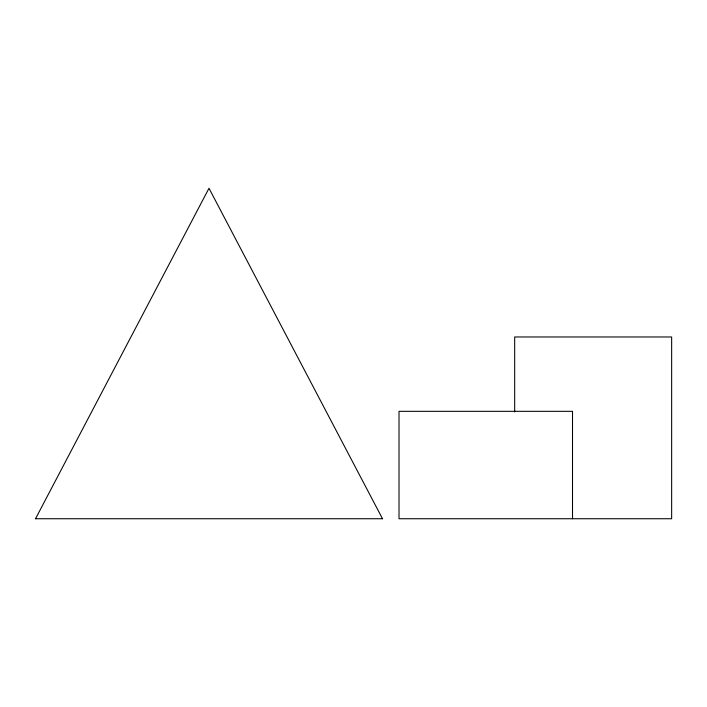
<?xml version="1.0" encoding="UTF-8"?>
<svg xmlns="http://www.w3.org/2000/svg" width="707" height="707" viewBox="0 0 707 707"><rect width="100%" height="100%" fill="white"/><g stroke="black" fill="none" stroke-linecap="round" stroke-linejoin="round"><path stroke-width="1.06" d="M35.527 518.735L208.989 188.265L382.487 518.735M35.35 518.735L382.637 518.735M572.511 518.735L572.511 411.333L399.013 411.333L399.013 518.735L671.65 518.735L671.65 336.974L514.678 336.974L514.678 411.881"/></g></svg>
